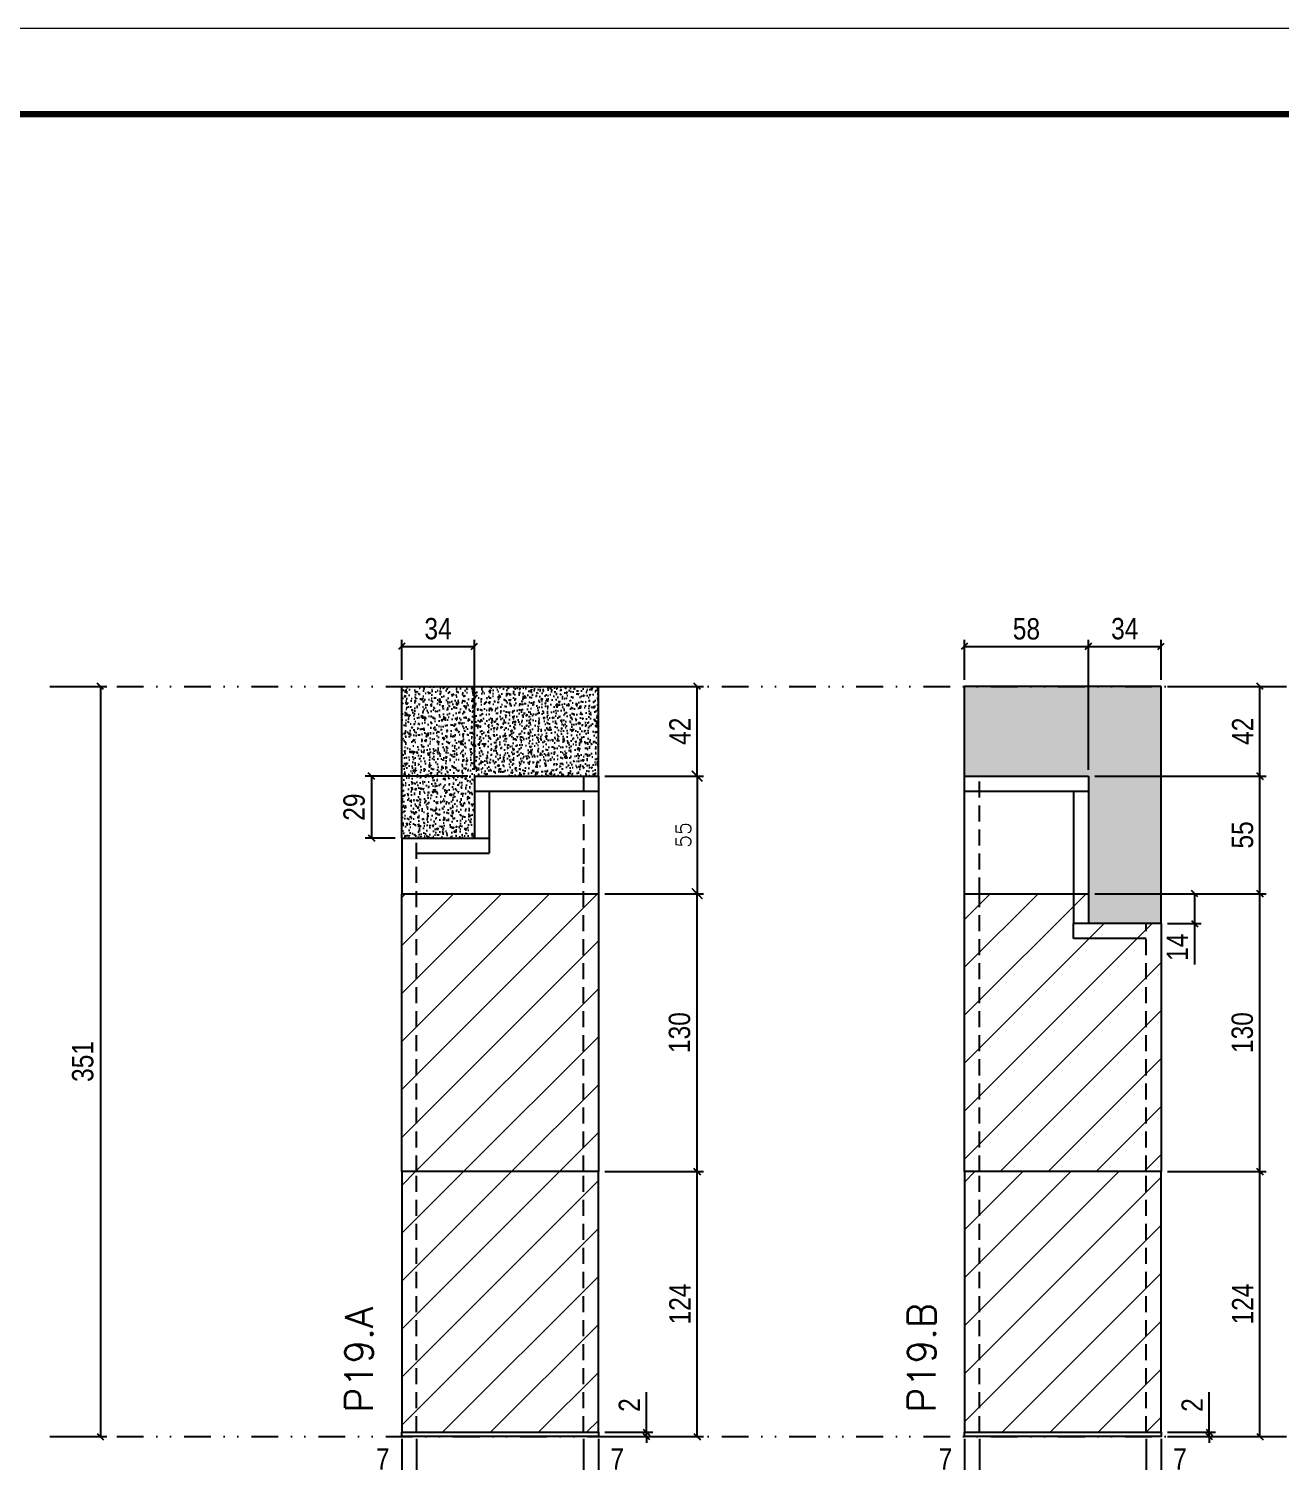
# Model space of a CAD drawing. Extents: x 28748 to 35002, y 14885 to 43501.
# Drawn here: x 30745 to 31330, y 34790 to 35461 of the extents above; entities that cross this region are included whole.
import ezdxf

# ---------------------------------------------------------------- set-up
doc = ezdxf.new("R2010")
doc.units = 0
for name, pattern in [('DASHED', [0.75, 0.5, -0.25]), ('DIVIDE2', [0.625, 0.25, -0.125, 0, -0.125, 0, -0.125]), ('HIDDEN', [0.375, 0.25, -0.125])]:
    doc.linetypes.add(name, pattern=pattern)
for name, color, linetype in [('COTA', 241, 'Continuous'), ('FUNDOS', 1, 'Continuous'), ('Nível', 160, 'Continuous'), ('Painéis', 200, 'Continuous'), ('SARR_2.2x7', 40, 'Continuous'), ('Sarrafo de Pressão', 42, 'HIDDEN')]:
    doc.layers.add(name, color=color, linetype=linetype)
for name, color, linetype, lineweight in [('Folhas', 255, 'Continuous', 9), ('Hachura', 251, 'Continuous', 9), ('SARRAFO DE PRESSAO', 251, 'DASHED', 9), ('Texto Seção', 7, 'Continuous', 15)]:
    doc.layers.add(name, color=color, linetype=linetype, lineweight=lineweight)
doc.styles.add('COTA TECNICA', font='techl___.ttf', dxfattribs={"height": 10})
doc.styles.add('COTA TECNICA-50', font='techl___.ttf', dxfattribs={"height": 10})
doc.styles.add('REGUA-120', font='ROMANS.shx', dxfattribs={"height": 15})
doc.styles.add('ROMANS', font='romans.shx')
doc.dimstyles.new('COTA PAINEL-50', dxfattribs={"dimtxt": 10, "dimasz": 3, "dimexe": 3, "dimexo": 3, "dimgap": 3, "dimtad": 1, "dimdec": 1, "dimzin": 12, "dimdsep": 46, "dimtxsty": 'COTA TECNICA-50', "dimblk1": 'OBLIQUE', "dimblk2": 'OBLIQUE', "dimsah": 1, "dimcen": 0.9, "dimclrd": 4, "dimclre": 4, "dimclrt": 240, "dimadec": 1, "dimazin": 3, "dimtfac": 1, "dimtdec": 1, "dimtmove": 0, "dimatfit": 3, "dimfxl": 1, "dimtolj": 1, "dimtzin": 12, "dimarcsym": 0})
doc.dimstyles.new('Cota Paínel', dxfattribs={"dimtxt": 7, "dimasz": 5, "dimexe": 3, "dimexo": 3, "dimgap": 3, "dimtad": 1, "dimdec": 1, "dimzin": 12, "dimdsep": 46, "dimtxsty": 'ROMANS', "dimblk": 'ARCHTICK', "dimcen": 0, "dimclrd": 4, "dimclre": 4, "dimclrt": 1, "dimadec": 1, "dimazin": 3, "dimtfac": 1, "dimtdec": 1, "dimtmove": 0, "dimatfit": 3, "dimldrblk": 'OBLIQUE', "dimfxl": 1, "dimtolj": 1, "dimtzin": 12, "dimarcsym": 0})
doc.dimstyles.new('PAINEL', dxfattribs={"dimtxt": 10, "dimasz": 3, "dimexe": 3, "dimexo": 3, "dimgap": 3, "dimtad": 1, "dimdec": 1, "dimzin": 12, "dimdsep": 46, "dimtxsty": 'COTA TECNICA', "dimblk1": 'OBLIQUE', "dimblk2": 'OBLIQUE', "dimsah": 1, "dimcen": 0.9, "dimclrd": 4, "dimclre": 4, "dimclrt": 240, "dimadec": 1, "dimazin": 3, "dimtfac": 1, "dimtdec": 1, "dimtmove": 0, "dimatfit": 3, "dimfxl": 1, "dimtolj": 1, "dimtzin": 12, "dimarcsym": 0})
pattern_1 = [(45, (28374.635, 35518.069), (-11.22532, 11.22532), [])]

# ---------------------------------------------------------------- blocks, each defined once
blk = doc.blocks.new('9999999999')
at = {"layer": 'Folhas'}
blk.add_lwpolyline([(98138.98, 34190.21), (99623.98, 34190.21), (99623.98, 35240.21), (98138.98, 35240.21)], close=True, dxfattribs=at)
at = {"layer": 'Folhas', "color": 30, "const_width": 3}
blk.add_lwpolyline([(98213.98, 34230.21), (99583.98, 34230.21), (99583.98, 35200.21), (98213.98, 35200.21)], close=True, dxfattribs=at)
blk = doc.blocks.new('_Oblique')
at = {"color": 0, "linetype": 'ByBlock', "lineweight": -2}
blk.add_line((-0.5, -0.5), (0.5, 0.5), dxfattribs=at)
blk = doc.blocks.new('*D1660')
at = {"layer": 'COTA', "color": 4, "linetype": 'ByBlock', "lineweight": -2, "transparency": 16777216}
for p, q in [((30757.5, 35153), (30781.22, 35153)), ((30778.22, 35153), (30778.22, 34802)), ((30757.5, 34802), (30781.22, 34802))]:
    blk.add_line(p, q, dxfattribs=at)
at = {"layer": 'Defpoints', "color": 0, "linetype": 'ByBlock', "transparency": 16777216}
for p in [(30754.5, 35153), (30754.5, 34802), (30778.22, 34802)]:
    blk.add_point(p, dxfattribs=at)
at = {"layer": 'COTA', "color": 4, "linetype": 'ByBlock', "lineweight": -2, "transparency": 16777216, "xscale": 3, "yscale": 3, "zscale": 3}
for p, rotation in [((30778.22, 35153), 90), ((30778.22, 34802), 270)]:
    blk.add_blockref('_Oblique', p, dxfattribs=dict(at, rotation=rotation))
at = {"layer": 'COTA', "color": 240, "linetype": 'ByBlock', "transparency": 16777216, "insert": (30770, 34977.5), "char_height": 10, "attachment_point": 5, "rotation": 90, "style": 'COTA TECNICA'}
blk.add_mtext('\\A1;351', dxfattribs=at)
blk = doc.blocks.new('*D645')
at = {"layer": 'COTA', "color": 4, "lineweight": -2, "transparency": 16777216}
for p, q in [((30919.2, 34801), (30919.2, 34746.83)), ((31011.2, 34801), (31011.2, 34746.83)), ((30919.2, 34749.83), (31011.2, 34749.83))]:
    blk.add_line(p, q, dxfattribs=at)
at = {"layer": 'Defpoints', "color": 0, "transparency": 16777216}
for p in [(30919.2, 34804), (31011.2, 34804), (31011.2, 34749.83)]:
    blk.add_point(p, dxfattribs=at)
at = {"layer": 'COTA', "color": 4, "lineweight": -2, "transparency": 16777216, "xscale": 3, "yscale": 3, "zscale": 3, "rotation": 180}
blk.add_blockref('_Oblique', (30919.2, 34749.83), dxfattribs=at)
at = {"layer": 'COTA', "color": 4, "lineweight": -2, "transparency": 16777216, "xscale": 3, "yscale": 3, "zscale": 3}
blk.add_blockref('_Oblique', (31011.2, 34749.83), dxfattribs=at)
at = {"layer": 'COTA', "color": 240, "transparency": 16777216, "insert": (30965.2, 34757.91), "char_height": 10, "attachment_point": 5, "style": 'COTA TECNICA'}
blk.add_mtext('\\A1;92', dxfattribs=at)
blk = doc.blocks.new('*D646')
at = {"layer": 'COTA', "color": 4, "lineweight": -2, "transparency": 16777216}
for p, q in [((31014.2, 34926), (31060.44, 34926)), ((31057.44, 34802), (31057.44, 34926)), ((31014.2, 34802), (31060.44, 34802))]:
    blk.add_line(p, q, dxfattribs=at)
at = {"layer": 'Defpoints', "color": 0, "transparency": 16777216}
for p in [(31011.2, 34926), (31057.44, 34926), (31011.2, 34802)]:
    blk.add_point(p, dxfattribs=at)
at = {"layer": 'COTA', "color": 4, "lineweight": -2, "transparency": 16777216, "xscale": 3, "yscale": 3, "zscale": 3}
for p, rotation in [((31057.44, 34926), 90), ((31057.44, 34802), 270)]:
    blk.add_blockref('_Oblique', p, dxfattribs=dict(at, rotation=rotation))
at = {"layer": 'COTA', "color": 240, "transparency": 16777216, "insert": (31049.37, 34864), "char_height": 10, "attachment_point": 5, "rotation": 90, "style": 'COTA TECNICA-50'}
blk.add_mtext('\\A1;124', dxfattribs=at)
blk = doc.blocks.new('*D647')
at = {"layer": 'COTA', "color": 4, "lineweight": -2, "transparency": 16777216}
for p, q in [((31033.73, 34804), (31033.73, 34822.8)), ((31014.2, 34804), (31036.73, 34804)), ((31033.73, 34802), (31033.73, 34804)), ((31014.2, 34802), (31036.73, 34802)), ((31033.73, 34802), (31033.73, 34799))]:
    blk.add_line(p, q, dxfattribs=at)
at = {"layer": 'Defpoints', "color": 0, "transparency": 16777216}
for p in [(31011.2, 34804), (31011.2, 34802), (31033.73, 34802)]:
    blk.add_point(p, dxfattribs=at)
at = {"layer": 'COTA', "color": 4, "lineweight": -2, "transparency": 16777216, "xscale": 3, "yscale": 3, "zscale": 3}
for p, rotation in [((31033.73, 34804), 270), ((31033.73, 34802), 90)]:
    blk.add_blockref('_Oblique', p, dxfattribs=dict(at, rotation=rotation))
at = {"layer": 'COTA', "color": 240, "transparency": 16777216, "insert": (31025.73, 34816.75), "char_height": 10, "attachment_point": 5, "rotation": 90, "style": 'COTA TECNICA-50'}
blk.add_mtext('\\A1;2', dxfattribs=at)
blk = doc.blocks.new('*D648')
at = {"layer": 'COTA', "color": 4, "lineweight": -2, "transparency": 16777216}
for p, q in [((30919.2, 34799), (30919.2, 34780.49)), ((30926.2, 34801), (30926.2, 34780.49)), ((30919.2, 34783.49), (30904.47, 34783.49)), ((30926.2, 34783.49), (30919.2, 34783.49))]:
    blk.add_line(p, q, dxfattribs=at)
at = {"layer": 'Defpoints', "color": 0, "transparency": 16777216}
for p in [(30926.2, 34804), (30919.2, 34802), (30919.2, 34783.49)]:
    blk.add_point(p, dxfattribs=at)
at = {"layer": 'COTA', "color": 4, "lineweight": -2, "transparency": 16777216, "xscale": 3, "yscale": 3, "zscale": 3, "rotation": 180}
blk.add_blockref('_Oblique', (30919.2, 34783.49), dxfattribs=at)
at = {"layer": 'COTA', "color": 4, "lineweight": -2, "transparency": 16777216, "xscale": 3, "yscale": 3, "zscale": 3}
blk.add_blockref('_Oblique', (30926.2, 34783.49), dxfattribs=at)
at = {"layer": 'COTA', "color": 240, "transparency": 16777216, "insert": (30910.34, 34791.56), "char_height": 10, "attachment_point": 5, "style": 'COTA TECNICA-50'}
blk.add_mtext('\\A1;7', dxfattribs=at)
blk = doc.blocks.new('*D649')
at = {"layer": 'COTA', "color": 4, "lineweight": -2, "transparency": 16777216}
for p, q in [((31004.2, 34801), (31004.2, 34780.49)), ((31011.2, 34799), (31011.2, 34780.49)), ((31004.2, 34783.49), (31011.2, 34783.49)), ((31011.2, 34783.49), (31025.93, 34783.49))]:
    blk.add_line(p, q, dxfattribs=at)
at = {"layer": 'Defpoints', "color": 0, "transparency": 16777216}
for p in [(31004.2, 34804), (31011.2, 34802), (31011.2, 34783.49)]:
    blk.add_point(p, dxfattribs=at)
at = {"layer": 'COTA', "color": 4, "lineweight": -2, "transparency": 16777216, "xscale": 3, "yscale": 3, "zscale": 3, "rotation": 180}
blk.add_blockref('_Oblique', (31004.2, 34783.49), dxfattribs=at)
at = {"layer": 'COTA', "color": 4, "lineweight": -2, "transparency": 16777216, "xscale": 3, "yscale": 3, "zscale": 3}
blk.add_blockref('_Oblique', (31011.2, 34783.49), dxfattribs=at)
at = {"layer": 'COTA', "color": 240, "transparency": 16777216, "insert": (31020.07, 34791.56), "char_height": 10, "attachment_point": 5, "style": 'COTA TECNICA-50'}
blk.add_mtext('\\A1;7', dxfattribs=at)
blk = doc.blocks.new('*D736')
at = {"layer": 'COTA', "color": 4, "lineweight": -2, "transparency": 16777216}
for p, q in [((31182.49, 34801), (31182.49, 34746.83)), ((31274.49, 34801), (31274.49, 34746.83)), ((31182.49, 34749.83), (31274.49, 34749.83))]:
    blk.add_line(p, q, dxfattribs=at)
at = {"layer": 'Defpoints', "color": 0, "transparency": 16777216}
for p in [(31182.49, 34804), (31274.49, 34804), (31274.49, 34749.83)]:
    blk.add_point(p, dxfattribs=at)
at = {"layer": 'COTA', "color": 4, "lineweight": -2, "transparency": 16777216, "xscale": 3, "yscale": 3, "zscale": 3, "rotation": 180}
blk.add_blockref('_Oblique', (31182.49, 34749.83), dxfattribs=at)
at = {"layer": 'COTA', "color": 4, "lineweight": -2, "transparency": 16777216, "xscale": 3, "yscale": 3, "zscale": 3}
blk.add_blockref('_Oblique', (31274.49, 34749.83), dxfattribs=at)
at = {"layer": 'COTA', "color": 240, "transparency": 16777216, "insert": (31228.49, 34757.91), "char_height": 10, "attachment_point": 5, "style": 'COTA TECNICA'}
blk.add_mtext('\\A1;92', dxfattribs=at)
blk = doc.blocks.new('*D737')
at = {"layer": 'COTA', "color": 4, "lineweight": -2, "transparency": 16777216}
for p, q in [((31277.49, 34926), (31323.73, 34926)), ((31320.73, 34802), (31320.73, 34926)), ((31277.49, 34802), (31323.73, 34802))]:
    blk.add_line(p, q, dxfattribs=at)
at = {"layer": 'Defpoints', "color": 0, "transparency": 16777216}
for p in [(31274.49, 34926), (31320.73, 34926), (31274.49, 34802)]:
    blk.add_point(p, dxfattribs=at)
at = {"layer": 'COTA', "color": 4, "lineweight": -2, "transparency": 16777216, "xscale": 3, "yscale": 3, "zscale": 3}
for p, rotation in [((31320.73, 34926), 90), ((31320.73, 34802), 270)]:
    blk.add_blockref('_Oblique', p, dxfattribs=dict(at, rotation=rotation))
at = {"layer": 'COTA', "color": 240, "transparency": 16777216, "insert": (31312.66, 34864), "char_height": 10, "attachment_point": 5, "rotation": 90, "style": 'COTA TECNICA-50'}
blk.add_mtext('\\A1;124', dxfattribs=at)
blk = doc.blocks.new('*D738')
at = {"layer": 'COTA', "color": 4, "lineweight": -2, "transparency": 16777216}
for p, q in [((31297.02, 34804), (31297.02, 34822.8)), ((31277.49, 34804), (31300.02, 34804)), ((31297.02, 34802), (31297.02, 34804)), ((31277.49, 34802), (31300.02, 34802)), ((31297.02, 34802), (31297.02, 34799))]:
    blk.add_line(p, q, dxfattribs=at)
at = {"layer": 'Defpoints', "color": 0, "transparency": 16777216}
for p in [(31274.49, 34804), (31274.49, 34802), (31297.02, 34802)]:
    blk.add_point(p, dxfattribs=at)
at = {"layer": 'COTA', "color": 4, "lineweight": -2, "transparency": 16777216, "xscale": 3, "yscale": 3, "zscale": 3}
for p, rotation in [((31297.02, 34804), 270), ((31297.02, 34802), 90)]:
    blk.add_blockref('_Oblique', p, dxfattribs=dict(at, rotation=rotation))
at = {"layer": 'COTA', "color": 240, "transparency": 16777216, "insert": (31289.02, 34816.75), "char_height": 10, "attachment_point": 5, "rotation": 90, "style": 'COTA TECNICA-50'}
blk.add_mtext('\\A1;2', dxfattribs=at)
blk = doc.blocks.new('*D739')
at = {"layer": 'COTA', "color": 4, "lineweight": -2, "transparency": 16777216}
for p, q in [((31182.49, 34799), (31182.49, 34780.49)), ((31189.49, 34801), (31189.49, 34780.49)), ((31182.49, 34783.49), (31167.76, 34783.49)), ((31189.49, 34783.49), (31182.49, 34783.49))]:
    blk.add_line(p, q, dxfattribs=at)
at = {"layer": 'Defpoints', "color": 0, "transparency": 16777216}
for p in [(31189.49, 34804), (31182.49, 34802), (31182.49, 34783.49)]:
    blk.add_point(p, dxfattribs=at)
at = {"layer": 'COTA', "color": 4, "lineweight": -2, "transparency": 16777216, "xscale": 3, "yscale": 3, "zscale": 3, "rotation": 180}
blk.add_blockref('_Oblique', (31182.49, 34783.49), dxfattribs=at)
at = {"layer": 'COTA', "color": 4, "lineweight": -2, "transparency": 16777216, "xscale": 3, "yscale": 3, "zscale": 3}
blk.add_blockref('_Oblique', (31189.49, 34783.49), dxfattribs=at)
at = {"layer": 'COTA', "color": 240, "transparency": 16777216, "insert": (31173.63, 34791.56), "char_height": 10, "attachment_point": 5, "style": 'COTA TECNICA-50'}
blk.add_mtext('\\A1;7', dxfattribs=at)
blk = doc.blocks.new('*D740')
at = {"layer": 'COTA', "color": 4, "lineweight": -2, "transparency": 16777216}
for p, q in [((31267.49, 34801), (31267.49, 34780.49)), ((31274.49, 34799), (31274.49, 34780.49)), ((31267.49, 34783.49), (31274.49, 34783.49)), ((31274.49, 34783.49), (31289.22, 34783.49))]:
    blk.add_line(p, q, dxfattribs=at)
at = {"layer": 'Defpoints', "color": 0, "transparency": 16777216}
for p in [(31267.49, 34804), (31274.49, 34802), (31274.49, 34783.49)]:
    blk.add_point(p, dxfattribs=at)
at = {"layer": 'COTA', "color": 4, "lineweight": -2, "transparency": 16777216, "xscale": 3, "yscale": 3, "zscale": 3, "rotation": 180}
blk.add_blockref('_Oblique', (31267.49, 34783.49), dxfattribs=at)
at = {"layer": 'COTA', "color": 4, "lineweight": -2, "transparency": 16777216, "xscale": 3, "yscale": 3, "zscale": 3}
blk.add_blockref('_Oblique', (31274.49, 34783.49), dxfattribs=at)
at = {"layer": 'COTA', "color": 240, "transparency": 16777216, "insert": (31283.36, 34791.56), "char_height": 10, "attachment_point": 5, "style": 'COTA TECNICA-50'}
blk.add_mtext('\\A1;7', dxfattribs=at)
blk = doc.blocks.new('*D741')
at = {"layer": 'Defpoints', "color": 0, "linetype": 'ByBlock', "transparency": 16777216}
for p in [(31274.49, 35056), (31320.73, 35056), (31274.49, 34926)]:
    blk.add_point(p, dxfattribs=at)
at = {"layer": 'FUNDOS', "color": 4, "linetype": 'ByBlock', "lineweight": -2, "transparency": 16777216}
for p, q in [((31277.49, 35056), (31323.73, 35056)), ((31320.73, 34926), (31320.73, 35056)), ((31277.49, 34926), (31323.73, 34926))]:
    blk.add_line(p, q, dxfattribs=at)
at = {"layer": 'FUNDOS', "color": 4, "linetype": 'ByBlock', "lineweight": -2, "transparency": 16777216, "xscale": 3, "yscale": 3, "zscale": 3}
for p, rotation in [((31320.73, 35056), 90), ((31320.73, 34926), 270)]:
    blk.add_blockref('_Oblique', p, dxfattribs=dict(at, rotation=rotation))
at = {"layer": 'FUNDOS', "color": 240, "linetype": 'ByBlock', "transparency": 16777216, "insert": (31312.51, 34991), "char_height": 10, "attachment_point": 5, "rotation": 90, "style": 'COTA TECNICA'}
blk.add_mtext('\\A1;130', dxfattribs=at)
blk = doc.blocks.new('_ArchTick')
at = {"color": 0, "linetype": 'ByBlock', "const_width": 0.15}
blk.add_lwpolyline([(-0.5, -0.5), (0.5, 0.5)], dxfattribs=at)
blk = doc.blocks.new('*D1370')
at = {"layer": 'COTA', "color": 4, "lineweight": -2, "transparency": 16777216}
for p, q in [((31014.2, 35111), (31060.44, 35111)), ((31057.44, 35111), (31057.44, 35056)), ((31014.2, 35056), (31060.44, 35056))]:
    blk.add_line(p, q, dxfattribs=at)
at = {"layer": 'Defpoints', "color": 0, "transparency": 16777216}
for p in [(31011.2, 35111), (31011.2, 35056), (31057.44, 35056)]:
    blk.add_point(p, dxfattribs=at)
at = {"layer": 'COTA', "color": 4, "lineweight": -2, "transparency": 16777216, "xscale": 5, "yscale": 5, "zscale": 5}
for p, rotation in [((31057.44, 35111), 90), ((31057.44, 35056), 270)]:
    blk.add_blockref('_ArchTick', p, dxfattribs=dict(at, rotation=rotation))
at = {"layer": 'COTA', "color": 1, "transparency": 16777216, "insert": (31050.94, 35083.5), "char_height": 7, "attachment_point": 5, "rotation": 90, "style": 'ROMANS'}
blk.add_mtext('\\A1;55', dxfattribs=at)
blk = doc.blocks.new('*D1371')
at = {"layer": 'COTA', "color": 4, "lineweight": -2, "transparency": 16777216}
for p, q in [((31243.49, 35111), (31323.73, 35111)), ((31320.73, 35056), (31320.73, 35111)), ((31277.49, 35056), (31323.73, 35056))]:
    blk.add_line(p, q, dxfattribs=at)
at = {"layer": 'Defpoints', "color": 0, "transparency": 16777216}
for p in [(31240.49, 35111), (31320.73, 35111), (31274.49, 35056)]:
    blk.add_point(p, dxfattribs=at)
at = {"layer": 'COTA', "color": 4, "lineweight": -2, "transparency": 16777216, "xscale": 3, "yscale": 3, "zscale": 3}
for p, rotation in [((31320.73, 35111), 90), ((31320.73, 35056), 270)]:
    blk.add_blockref('_Oblique', p, dxfattribs=dict(at, rotation=rotation))
at = {"layer": 'COTA', "color": 240, "transparency": 16777216, "insert": (31312.62, 35083.5), "char_height": 10, "attachment_point": 5, "rotation": 90, "style": 'COTA TECNICA-50'}
blk.add_mtext('\\A1;55', dxfattribs=at)
blk = doc.blocks.new('*D2105')
at = {"layer": 'COTA', "color": 4, "lineweight": -2, "transparency": 16777216}
for p, q in [((31243.49, 35056), (31293.18, 35056)), ((31290.18, 35056), (31290.18, 35042)), ((31277.49, 35042), (31293.18, 35042)), ((31290.18, 35042), (31290.18, 35022.88))]:
    blk.add_line(p, q, dxfattribs=at)
at = {"layer": 'Defpoints', "color": 0, "transparency": 16777216}
for p in [(31240.49, 35056), (31274.49, 35042), (31290.18, 35042)]:
    blk.add_point(p, dxfattribs=at)
at = {"layer": 'COTA', "color": 4, "lineweight": -2, "transparency": 16777216, "xscale": 3, "yscale": 3, "zscale": 3}
for p, rotation in [((31290.18, 35056), 90), ((31290.18, 35042), 270)]:
    blk.add_blockref('_Oblique', p, dxfattribs=dict(at, rotation=rotation))
at = {"layer": 'COTA', "color": 240, "transparency": 16777216, "insert": (31282.11, 35030.94), "char_height": 10, "attachment_point": 5, "rotation": 90, "style": 'COTA TECNICA-50'}
blk.add_mtext('\\A1;14', dxfattribs=at)
blk = doc.blocks.new('*D2231')
at = {"layer": 'COTA', "color": 4, "lineweight": -2, "transparency": 16777216}
for p, q in [((31014.2, 35153), (31060.44, 35153)), ((31057.44, 35111), (31057.44, 35153)), ((31014.2, 35111), (31060.44, 35111))]:
    blk.add_line(p, q, dxfattribs=at)
at = {"layer": 'Defpoints', "color": 0, "transparency": 16777216}
for p in [(31011.2, 35153), (31057.44, 35153), (31011.2, 35111)]:
    blk.add_point(p, dxfattribs=at)
at = {"layer": 'COTA', "color": 4, "lineweight": -2, "transparency": 16777216, "xscale": 3, "yscale": 3, "zscale": 3}
for p, rotation in [((31057.44, 35153), 90), ((31057.44, 35111), 270)]:
    blk.add_blockref('_Oblique', p, dxfattribs=dict(at, rotation=rotation))
at = {"layer": 'COTA', "color": 240, "transparency": 16777216, "insert": (31049.37, 35132), "char_height": 10, "attachment_point": 5, "rotation": 90, "style": 'COTA TECNICA'}
blk.add_mtext('\\A1;42', dxfattribs=at)
blk = doc.blocks.new('*D2232')
at = {"layer": 'COTA', "color": 4, "lineweight": -2, "transparency": 16777216}
for p, q in [((31014.2, 35056), (31060.44, 35056)), ((31057.44, 34926), (31057.44, 35056)), ((31014.2, 34926), (31060.44, 34926))]:
    blk.add_line(p, q, dxfattribs=at)
at = {"layer": 'Defpoints', "color": 0, "transparency": 16777216}
for p in [(31011.2, 35056), (31057.44, 35056), (31011.2, 34926)]:
    blk.add_point(p, dxfattribs=at)
at = {"layer": 'COTA', "color": 4, "lineweight": -2, "transparency": 16777216, "xscale": 3, "yscale": 3, "zscale": 3}
for p, rotation in [((31057.44, 35056), 90), ((31057.44, 34926), 270)]:
    blk.add_blockref('_Oblique', p, dxfattribs=dict(at, rotation=rotation))
at = {"layer": 'COTA', "color": 240, "transparency": 16777216, "insert": (31049.22, 34991), "char_height": 10, "attachment_point": 5, "rotation": 90, "style": 'COTA TECNICA'}
blk.add_mtext('\\A1;130', dxfattribs=at)
blk = doc.blocks.new('*D2233')
at = {"layer": 'COTA', "color": 4, "lineweight": -2, "transparency": 16777216}
for p, q in [((30950.2, 35111), (30902.07, 35111)), ((30905.07, 35111), (30905.07, 35082)), ((30916.2, 35082), (30902.07, 35082))]:
    blk.add_line(p, q, dxfattribs=at)
at = {"layer": 'Defpoints', "color": 0, "transparency": 16777216}
for p in [(30953.2, 35111), (30905.07, 35082), (30919.2, 35082)]:
    blk.add_point(p, dxfattribs=at)
at = {"layer": 'COTA', "color": 4, "lineweight": -2, "transparency": 16777216, "xscale": 3, "yscale": 3, "zscale": 3}
for p, rotation in [((30905.07, 35111), 90), ((30905.07, 35082), 270)]:
    blk.add_blockref('_Oblique', p, dxfattribs=dict(at, rotation=rotation))
at = {"layer": 'COTA', "color": 240, "transparency": 16777216, "insert": (30896.98, 35096.5), "char_height": 10, "attachment_point": 5, "rotation": 90, "style": 'COTA TECNICA'}
blk.add_mtext('\\A1;29', dxfattribs=at)
blk = doc.blocks.new('*D2234')
at = {"layer": 'COTA', "color": 4, "lineweight": -2, "transparency": 16777216}
for p, q in [((31277.49, 35153), (31323.73, 35153)), ((31320.73, 35111), (31320.73, 35153)), ((31243.49, 35111), (31323.73, 35111))]:
    blk.add_line(p, q, dxfattribs=at)
at = {"layer": 'Defpoints', "color": 0, "transparency": 16777216}
for p in [(31274.49, 35153), (31320.73, 35153), (31240.49, 35111)]:
    blk.add_point(p, dxfattribs=at)
at = {"layer": 'COTA', "color": 4, "lineweight": -2, "transparency": 16777216, "xscale": 3, "yscale": 3, "zscale": 3}
for p, rotation in [((31320.73, 35153), 90), ((31320.73, 35111), 270)]:
    blk.add_blockref('_Oblique', p, dxfattribs=dict(at, rotation=rotation))
at = {"layer": 'COTA', "color": 240, "transparency": 16777216, "insert": (31312.66, 35132), "char_height": 10, "attachment_point": 5, "rotation": 90, "style": 'COTA TECNICA'}
blk.add_mtext('\\A1;42', dxfattribs=at)
blk = doc.blocks.new('*D2235')
at = {"layer": 'COTA', "color": 4, "lineweight": -2, "transparency": 16777216}
for p, q in [((31240.49, 35114), (31240.49, 35174.72)), ((31240.49, 35171.72), (31274.49, 35171.72)), ((31274.49, 35156), (31274.49, 35174.72))]:
    blk.add_line(p, q, dxfattribs=at)
at = {"layer": 'Defpoints', "color": 0, "transparency": 16777216}
for p in [(31274.49, 35171.72), (31274.49, 35153), (31240.49, 35111)]:
    blk.add_point(p, dxfattribs=at)
at = {"layer": 'COTA', "color": 4, "lineweight": -2, "transparency": 16777216, "xscale": 3, "yscale": 3, "zscale": 3, "rotation": 180}
blk.add_blockref('_Oblique', (31240.49, 35171.72), dxfattribs=at)
at = {"layer": 'COTA', "color": 4, "lineweight": -2, "transparency": 16777216, "xscale": 3, "yscale": 3, "zscale": 3}
blk.add_blockref('_Oblique', (31274.49, 35171.72), dxfattribs=at)
at = {"layer": 'COTA', "color": 240, "transparency": 16777216, "insert": (31257.49, 35179.94), "char_height": 10, "attachment_point": 5, "style": 'COTA TECNICA'}
blk.add_mtext('\\A1;34', dxfattribs=at)
blk = doc.blocks.new('*D2361')
at = {"layer": 'COTA', "color": 4, "lineweight": -2, "transparency": 16777216}
for p, q in [((30919.2, 35156), (30919.2, 35174.72)), ((30919.2, 35171.72), (30953.2, 35171.72)), ((30953.2, 35114), (30953.2, 35174.72))]:
    blk.add_line(p, q, dxfattribs=at)
at = {"layer": 'Defpoints', "color": 0, "transparency": 16777216}
for p in [(30953.2, 35171.72), (30919.2, 35153), (30953.2, 35111)]:
    blk.add_point(p, dxfattribs=at)
at = {"layer": 'COTA', "color": 4, "lineweight": -2, "transparency": 16777216, "xscale": 3, "yscale": 3, "zscale": 3, "rotation": 180}
blk.add_blockref('_Oblique', (30919.2, 35171.72), dxfattribs=at)
at = {"layer": 'COTA', "color": 4, "lineweight": -2, "transparency": 16777216, "xscale": 3, "yscale": 3, "zscale": 3}
blk.add_blockref('_Oblique', (30953.2, 35171.72), dxfattribs=at)
at = {"layer": 'COTA', "color": 240, "transparency": 16777216, "insert": (30936.2, 35179.94), "char_height": 10, "attachment_point": 5, "style": 'COTA TECNICA'}
blk.add_mtext('\\A1;34', dxfattribs=at)
blk = doc.blocks.new('*D2362')
at = {"layer": 'COTA', "color": 4, "lineweight": -2, "transparency": 16777216}
for p, q in [((31182.49, 35156), (31182.49, 35174.72)), ((31182.49, 35171.72), (31240.49, 35171.72)), ((31240.49, 35114), (31240.49, 35174.72))]:
    blk.add_line(p, q, dxfattribs=at)
at = {"layer": 'Defpoints', "color": 0, "transparency": 16777216}
for p in [(31240.49, 35171.72), (31182.49, 35153), (31240.49, 35111)]:
    blk.add_point(p, dxfattribs=at)
at = {"layer": 'COTA', "color": 4, "lineweight": -2, "transparency": 16777216, "xscale": 3, "yscale": 3, "zscale": 3, "rotation": 180}
blk.add_blockref('_Oblique', (31182.49, 35171.72), dxfattribs=at)
at = {"layer": 'COTA', "color": 4, "lineweight": -2, "transparency": 16777216, "xscale": 3, "yscale": 3, "zscale": 3}
blk.add_blockref('_Oblique', (31240.49, 35171.72), dxfattribs=at)
at = {"layer": 'COTA', "color": 240, "transparency": 16777216, "insert": (31211.49, 35179.85), "char_height": 10, "attachment_point": 5, "style": 'COTA TECNICA'}
blk.add_mtext('\\A1;58', dxfattribs=at)

msp = doc.modelspace()

# ---------------------------------------------------------------- hatches: boundary and pattern name
at = {"layer": 'COTA', "linetype": 'ByBlock'}
h = msp.add_hatch(dxfattribs=at)
h.set_pattern_fill('AR-CONC', color=256, scale=0.03)
h.paths.add_polyline_path([(31011.2, 35153), (30919.2, 35153), (30919.2, 35082), (30953.2, 35082), (30953.2, 35111), (31011.2, 35111)])
h = msp.add_hatch(dxfattribs=at)
h.set_pattern_fill('AR-CONC', color=256, scale=0.03)
h.paths.add_polyline_path([(31274.49, 35153), (31182.49, 35153), (31182.49, 35111), (31240.49, 35111), (31240.49, 35042), (31274.49, 35042)])
at = {"layer": 'Hachura', "linetype": 'ByBlock'}
h = msp.add_hatch(dxfattribs=at)
h.set_pattern_fill('ANSI31', color=256, scale=5)
h.set_pattern_definition(pattern_1)
h.paths.add_polyline_path([(31011.2, 35056), (30919.2, 35056), (30919.2, 34926), (31011.2, 34926)])
at = {"layer": 'Hachura'}
h = msp.add_hatch(dxfattribs=at)
h.set_pattern_fill('ANSI31', color=256, scale=5)
h.paths.add_polyline_path([(31274.49, 35042), (31240.49, 35042), (31240.49, 35056), (31182.49, 35056), (31182.49, 34926), (31274.49, 34926)])
at = {"layer": 'Hachura', "linetype": 'ByBlock'}
h = msp.add_hatch(dxfattribs=at)
h.set_pattern_fill('ANSI31', color=256, scale=5)
h.set_pattern_definition(pattern_1)
h.paths.add_polyline_path([(31011.2, 34926), (30919.2, 34926), (30919.2, 34804), (31011.2, 34804)])
h = msp.add_hatch(dxfattribs=at)
h.set_pattern_fill('ANSI31', color=256, scale=5)
h.set_pattern_definition([(45, (28322.054, 35518.069), (-11.22532, 11.22532), [])])
h.paths.add_polyline_path([(31274.49, 34926), (31182.49, 34926), (31182.49, 34804), (31274.49, 34804)])

# ---------------------------------------------------------------- linework, layer by layer
at = {"layer": 'COTA', "linetype": 'ByBlock'}
for p, q in [((30919.2, 35082), (30919.2, 35153)), ((30919.2, 35153), (31011.2, 35153)), ((31011.2, 35111), (31011.2, 35153)), ((31182.49, 35111), (31182.49, 35153)), ((31274.49, 35153), (31182.49, 35153)), ((31274.49, 35042), (31274.49, 35153)), ((31182.49, 35111), (31240.49, 35111))]:
    msp.add_line(p, q, dxfattribs=at)
at = {"layer": 'Nível', "color": 4, "linetype": 'DIVIDE2', "ltscale": 50}
for p, q in [((30754.5, 35153), (31764.84, 35153)), ((30754.5, 34802), (31764.84, 34802))]:
    msp.add_line(p, q, dxfattribs=at)
at = {"layer": 'Painéis'}
for p, q in [((30953.2, 35111), (31011.2, 35111)), ((30953.2, 35111), (30953.2, 35082)), ((31011.2, 35111), (31011.2, 35056)), ((31182.49, 35111), (31240.49, 35111)), ((31182.49, 35056), (31182.49, 35111)), ((31240.49, 35111), (31240.49, 35042)), ((30919.2, 35082), (30953.2, 35082)), ((30919.2, 35082), (30919.2, 35056)), ((30919.2, 35056), (31011.2, 35056)), ((31274.49, 35042), (31240.49, 35042))]:
    msp.add_line(p, q, dxfattribs=at)
for points in [[(31011.2, 35056), (31011.2, 35056), (31011.2, 34926), (30919.2, 34926), (30919.2, 35056)], [(31274.49, 35042), (31274.49, 34926), (31182.49, 34926), (31182.49, 35056), (31240.49, 35056)]]:
    msp.add_lwpolyline(points, dxfattribs=at)
for points in [[(31011.2, 35056), (31011.2, 35056), (31011.2, 35056), (31011.2, 35056)], [(30919.2, 34804), (31011.2, 34804), (31011.2, 34926), (30919.2, 34926)], [(31182.49, 34804), (31274.49, 34804), (31274.49, 34926), (31182.49, 34926)], [(30919.2, 34804), (31011.2, 34804), (31011.2, 34802), (30919.2, 34802)], [(31182.49, 34804), (31274.49, 34804), (31274.49, 34802), (31182.49, 34802)]]:
    msp.add_lwpolyline(points, close=True, dxfattribs=at)
at = {"layer": 'SARR_2.2x7'}
for p, q in [((30953.2, 35104), (31011.2, 35104)), ((30960.2, 35104), (30960.2, 35082)), ((31182.49, 35104), (31240.49, 35104)), ((31233.49, 35104), (31233.49, 35042)), ((30953.2, 35082), (30960.2, 35082)), ((30960.2, 35082), (30960.2, 35075)), ((30926.2, 35075), (30960.2, 35075)), ((31240.49, 35042), (31233.49, 35042)), ((31233.49, 35035), (31233.49, 35042)), ((31267.49, 35035), (31233.49, 35035))]:
    msp.add_line(p, q, dxfattribs=at)
at = {"layer": 'Sarrafo de Pressão', "ltscale": 30}
for p, q in [((31004.2, 35111), (31004.2, 35070)), ((31189.49, 35056), (31189.49, 35111)), ((30926.2, 34926), (30926.2, 35083)), ((31004.2, 34926), (31004.2, 35070)), ((31189.49, 34926), (31189.49, 35056)), ((31267.49, 34926), (31267.49, 35042)), ((30926.2, 34804), (30926.2, 34926)), ((31004.2, 34804), (31004.2, 34926)), ((31189.49, 34804), (31189.49, 34926)), ((31267.49, 34804), (31267.49, 34926))]:
    msp.add_line(p, q, dxfattribs=at)

# ---------------------------------------------------------------- block references
at = {"layer": 'SARRAFO DE PRESSAO', "color": 6, "linetype": 'ByBlock'}
msp.add_blockref('9999999999', (-67792.14, 220.51), dxfattribs=at)

# ---------------------------------------------------------------- texts
at = {"layer": 'Texto Seção', "char_height": 13, "width": 285.3299, "attachment_point": 7, "rotation": 90, "style": 'REGUA-120'}
for s, insert in [('P19.B', (31169.02, 34813.25)), ('P19.A', (30905.73, 34813.25))]:
    msp.add_mtext(s, dxfattribs=dict(at, insert=insert))

# ---------------------------------------------------------------- dimensions: what is measured, and where the dimension line sits
at = {"layer": 'COTA'}
for base, p1, p2, dimstyle, picture, middle in [((30953.2, 35171.72), (30919.2, 35153), (30953.2, 35111), 'PAINEL', '*D2361', (30936.2, 35179.94)), ((31240.49, 35171.72), (31182.49, 35153), (31240.49, 35111), 'PAINEL', '*D2362', (31211.49, 35179.85)), ((31011.2, 34783.49), (31004.2, 34804), (31011.2, 34802), 'COTA PAINEL-50', '*D649', (31020.07, 34791.56)), ((31274.49, 34783.49), (31267.49, 34804), (31274.49, 34802), 'COTA PAINEL-50', '*D740', (31283.36, 34791.56))]:
    dim = msp.add_linear_dim(base=base, p1=p1, p2=p2, dimstyle=dimstyle, dxfattribs=at)
    dim.commit()
    dim.dimension.update_dxf_attribs({"geometry": picture, "text_midpoint": middle})
for base, p1, p2, angle, dimstyle, picture, middle in [((31274.49, 35171.72), (31240.49, 35111), (31274.49, 35153), 180, 'PAINEL', '*D2235', (31257.49, 35179.94)), ((31057.44, 35153), (31011.2, 35111), (31011.2, 35153), 90, 'PAINEL', '*D2231', (31049.37, 35132)), ((31320.73, 35153), (31240.49, 35111), (31274.49, 35153), 90, 'PAINEL', '*D2234', (31312.66, 35132)), ((30905.07, 35082), (30953.2, 35111), (30919.2, 35082), 90, 'PAINEL', '*D2233', (30896.98, 35096.5)), ((31320.73, 35111), (31274.49, 35056), (31240.49, 35111), 90, 'COTA PAINEL-50', '*D1371', (31312.62, 35083.5)), ((31057.44, 35056), (31011.2, 34926), (31011.2, 35056), 90, 'PAINEL', '*D2232', (31049.22, 34991)), ((31057.44, 34926), (31011.2, 34802), (31011.2, 34926), 90, 'COTA PAINEL-50', '*D646', (31049.37, 34864)), ((31320.73, 34926), (31274.49, 34802), (31274.49, 34926), 90, 'COTA PAINEL-50', '*D737', (31312.66, 34864)), ((30919.2, 34783.49), (30926.2, 34804), (30919.2, 34802), 180, 'COTA PAINEL-50', '*D648', (30910.34, 34791.56)), ((31182.49, 34783.49), (31189.49, 34804), (31182.49, 34802), 180, 'COTA PAINEL-50', '*D739', (31173.63, 34791.56))]:
    dim = msp.add_linear_dim(base=base, p1=p1, p2=p2, angle=angle, dimstyle=dimstyle, dxfattribs=at)
    dim.commit()
    dim.dimension.update_dxf_attribs({"geometry": picture, "text_midpoint": middle})
at = {"layer": 'COTA', "linetype": 'ByBlock'}
dim = msp.add_linear_dim(base=(30778.22, 34802), p1=(30754.5, 35153), p2=(30754.5, 34802), angle=90, dimstyle='PAINEL', dxfattribs=at)
dim.commit()
dim.dimension.update_dxf_attribs({"geometry": '*D1660', "text_midpoint": (30778.22, 34977.5), "dimtype": 160})
at = {"layer": 'COTA'}
for base, p1, p2, dimstyle, picture, middle in [((31057.44, 35056), (31011.2, 35111), (31011.2, 35056), 'Cota Paínel', '*D1370', (31057.44, 35083.5)), ((31290.18, 35042), (31240.49, 35056), (31274.49, 35042), 'COTA PAINEL-50', '*D2105', (31290.18, 35030.94)), ((31033.73, 34802), (31011.2, 34804), (31011.2, 34802), 'COTA PAINEL-50', '*D647', (31033.73, 34816.75)), ((31297.02, 34802), (31274.49, 34804), (31274.49, 34802), 'COTA PAINEL-50', '*D738', (31297.02, 34816.75))]:
    dim = msp.add_linear_dim(base=base, p1=p1, p2=p2, angle=90, dimstyle=dimstyle, dxfattribs=at)
    dim.commit()
    dim.dimension.update_dxf_attribs({"geometry": picture, "text_midpoint": middle, "dimtype": 160})
for base, p1, p2, picture, middle in [((31011.2, 34749.83), (30919.2, 34804), (31011.2, 34804), '*D645', (30965.2, 34757.91)), ((31274.49, 34749.83), (31182.49, 34804), (31274.49, 34804), '*D736', (31228.49, 34757.91))]:
    dim = msp.add_linear_dim(base=base, p1=p1, p2=p2, dimstyle='PAINEL', override={"dimarcsym": 2}, dxfattribs=at)
    dim.commit()
    dim.dimension.update_dxf_attribs({"geometry": picture, "text_midpoint": middle})
at = {"layer": 'FUNDOS', "linetype": 'ByBlock'}
dim = msp.add_linear_dim(base=(31320.73, 35056), p1=(31274.49, 34926), p2=(31274.49, 35056), angle=90, dimstyle='PAINEL', dxfattribs=at)
dim.commit()
dim.dimension.update_dxf_attribs({"geometry": '*D741', "text_midpoint": (31312.51, 34991)})

doc.saveas('drawing.dxf')
